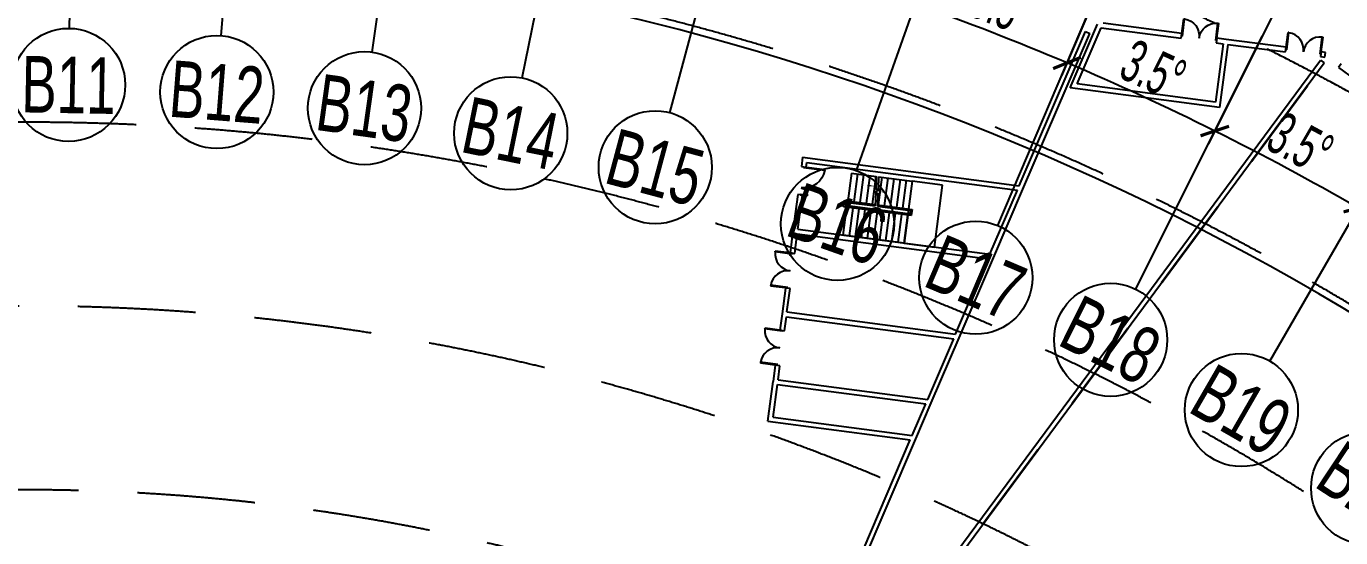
# Model space of a CAD drawing. Extents: x 36903891 to 38126251, y 2073392 to 2924740.
# Drawn here: x 37111160 to 37166918, y 2370501 to 2392205 of the extents above; entities that cross this region are included whole.
import ezdxf
from ezdxf.enums import TextEntityAlignment as Align
from ezdxf.xclip import XClip

# ---------------------------------------------------------------- set-up
doc = ezdxf.new("R2010")
doc.units = 0
doc.header["$LTSCALE"] = 1000
doc.header["$XCLIPFRAME"] = 0
for name, pattern in [('CENTER', [2, 1.25, -0.25, 0.25, -0.25]), ('CENTER2', [28.575, 19.05, -3.175, 3.175, -3.175]), ('HIDDEN', [0.375, 0.25, -0.125])]:
    doc.linetypes.add(name, pattern=pattern)
doc.layers.get('0').update_dxf_attribs({"color": 8})
doc.layers.get('Defpoints').update_dxf_attribs({"color": 8})
for name, color, linetype in [('#幕墙线-平面', 8, 'Continuous'), ('#标注', 8, 'Continuous'), ('#虚线', 8, 'HIDDEN'), ('#轴线', 8, 'CENTER2'), ('1-WIN-1', 8, 'Continuous'), ('A-AL-E', 8, 'Continuous'), ('A-FLOR', 8, 'Continuous'), ('A-GRID', 8, 'CENTER'), ('A-STRS-HRAL', 8, 'Continuous'), ('DIM', 8, 'Continuous'), ('周边建筑', 8, 'Continuous')]:
    doc.layers.add(name, color=color, linetype=linetype)
doc.styles.add('#文字', font='jrs.shx', dxfattribs={"width": 0.7, "bigfont": 'hztxt.shx'})
doc.styles.add('JHZX', font='jrs.shx', dxfattribs={"width": 0.6, "bigfont": 'jhz.shx'})
doc.dimstyles.new('JZBZ-600', dxfattribs={"dimscale": 600, "dimtxt": 3, "dimasz": 1.5, "dimexe": 1, "dimexo": 1, "dimgap": 0.5, "dimtad": 1, "dimdec": 0, "dimdsep": 46, "dimtxsty": 'JHZX', "dimblk1": 'ARCHTICK', "dimblk2": 'ARCHTICK', "dimsah": 1, "dimcen": 0, "dimclrd": 1, "dimclre": 1, "dimclrt": 2, "dimadec": 1, "dimazin": 2, "dimtfac": 1, "dimtdec": 0, "dimtix": 1, "dimtmove": 0, "dimatfit": 3, "dimfxl": 1, "dimtolj": 1, "dimlwd": -1, "dimlwe": -1, "dimarcsym": 1})

# ---------------------------------------------------------------- blocks, each defined once
blk = doc.blocks.new('_ARCHTICK')
at = {"color": 0, "linetype": 'ByBlock', "const_width": 0.15}
blk.add_lwpolyline([(-0.5, -0.5), (0.5, 0.5)], dxfattribs=at)
blk = doc.blocks.new('*D70')
at = {"layer": '#标注', "transparency": 16777216}
for p, q in [((36822289, 3036391), (36818116, 3024608)), ((36829399, 3033626), (36824514, 3022120))]:
    blk.add_line(p, q, dxfattribs=at)
blk.add_arc((36780595, 2918663), 112993, 66.99784, 70.49793, dxfattribs=at)
at = {"layer": 'Defpoints', "color": 0, "transparency": 16777216}
for p in [(36822490, 3036956), (36829633, 3034178), (36822622, 3023549), (36780595, 2918663)]:
    blk.add_point(p, dxfattribs=at)
at = {"layer": '#标注', "transparency": 16777216, "xscale": 900, "yscale": 900, "zscale": 900}
for p, rotation in [((36818317, 3025174), 160.4979315301187), ((36824749, 3022672), 336.9978436474349)]:
    blk.add_blockref('_ARCHTICK', p, dxfattribs=dict(at, rotation=rotation))
at = {"layer": '#标注', "transparency": 16777216, "insert": (36821987, 3025090), "char_height": 1800, "attachment_point": 5, "rotation": 338.7479, "style": 'JHZX'}
blk.add_mtext('\\A1;3.5°', dxfattribs=at)
blk = doc.blocks.new('*D186')
at = {"layer": '#标注', "transparency": 16777216}
for p, q in [((36836326, 3030432), (36830748, 3019245)), ((36843046, 3026821), (36836795, 3015996))]:
    blk.add_line(p, q, dxfattribs=at)
blk.add_arc((36780595, 2918663), 112993, 59.99769, 63.49776, dxfattribs=at)
at = {"layer": 'Defpoints', "color": 0, "transparency": 16777216}
for p in [(36836594, 3030969), (36843346, 3027341), (36835091, 3017646), (36780595, 2918663)]:
    blk.add_point(p, dxfattribs=at)
at = {"layer": '#标注', "transparency": 16777216, "xscale": 900, "yscale": 900, "zscale": 900}
for p, rotation in [((36831016, 3019782), 153.4977638093821), ((36837095, 3016515), 329.9976923137764)]:
    blk.add_blockref('_ARCHTICK', p, dxfattribs=dict(at, rotation=rotation))
at = {"layer": '#标注', "transparency": 16777216, "insert": (36834649, 3019252), "char_height": 1800, "attachment_point": 5, "rotation": 331.7477, "style": 'JHZX'}
blk.add_mtext('\\A1;3.5°', dxfattribs=at)
blk = doc.blocks.new('*D187')
at = {"layer": '#标注', "transparency": 16777216}
for p, q in [((36829399, 3033626), (36824514, 3022120)), ((36836326, 3030432), (36830748, 3019245))]:
    blk.add_line(p, q, dxfattribs=at)
blk.add_arc((36780595, 2918663), 112993, 63.49776, 66.99784, dxfattribs=at)
at = {"layer": 'Defpoints', "color": 0, "transparency": 16777216}
for p in [(36829633, 3034178), (36836594, 3030969), (36828947, 3020788), (36780595, 2918663)]:
    blk.add_point(p, dxfattribs=at)
at = {"layer": '#标注', "transparency": 16777216, "xscale": 900, "yscale": 900, "zscale": 900}
for p, rotation in [((36824749, 3022672), 156.9978436474479), ((36831016, 3019782), 333.497763809405)]:
    blk.add_blockref('_ARCHTICK', p, dxfattribs=dict(at, rotation=rotation))
at = {"layer": '#标注', "transparency": 16777216, "insert": (36828407, 3022365), "char_height": 1800, "attachment_point": 5, "rotation": 335.2478, "style": 'JHZX'}
blk.add_mtext('\\A1;3.5°', dxfattribs=at)
blk = doc.blocks.new('*D53')
at = {"layer": '#标注', "transparency": 16777216}
for p, q in [((36709851, 3021595), (36719200, 3007992)), ((36869683, 3006201), (36857910, 2994633))]:
    blk.add_line(p, q, dxfattribs=at)
blk.add_arc((36780595, 2918663), 108993, 44.49706, 124.5, dxfattribs=at)
at = {"layer": 'Defpoints', "color": 0, "transparency": 16777216}
for p in [(36709511, 3022089), (36815783, 3021819), (36870111, 3006621), (36780595, 2918663)]:
    blk.add_point(p, dxfattribs=at)
at = {"layer": '#标注', "transparency": 16777216, "xscale": 900, "yscale": 900, "zscale": 900}
for p, rotation in [((36718860, 3008487), 214.4999999999928), ((36858338, 2995053), 314.497058791603)]:
    blk.add_blockref('_ARCHTICK', p, dxfattribs=dict(at, rotation=rotation))
at = {"layer": '#标注', "transparency": 16777216, "insert": (36791159, 3028348), "char_height": 1800, "attachment_point": 5, "rotation": 354.4985, "style": 'JHZX'}
blk.add_mtext('\\A1;80°', dxfattribs=at)
blk = doc.blocks.new('*U51')
blk.add_line((0, -20), (0, 0))
blk.add_circle((0, -24), 4)
at = {"style": 'JHZX', "width": 0.75}
blk.add_attdef('AXES', text='', height=4, dxfattribs=at).set_placement((0, -24), align=Align.MIDDLE_CENTER)
blk = doc.blocks.new('DOTE-11')
at = {"layer": '#虚线', "ltscale": 20}
for radius in [117100, 109300, 101500, 93700, 85900]:
    blk.add_arc((36780599, 2918657), radius, 53.5, 124.5, dxfattribs=at)
at = {"layer": '#轴线'}
for radius, end in [(146600, 183.99981), (138800, 210.18842), (130400, 210.32938), (127950, 210.37401)]:
    blk.add_arc((36780599, 2918657), radius, 324.5, end, dxfattribs=at)
blk = doc.blocks.new('A$C80b62fe7')
at = {"layer": '#幕墙线-平面'}
for points in [[(109930, 240147), (146690, 289826, 0.083994), (109271, 309089, 0.083994)], [(110139, 239993), (147053, 289879, 0.084509), (109349, 309336, 0.084509)]]:
    blk.add_lwpolyline(points, format="xyb", dxfattribs=at)
for radius, start, end in [(128529, 333.50225, 195.7758), (127529, 333.53985, 195.7884)]:
    blk.add_arc((71052, 188867), radius, start, end, dxfattribs=at)
blk = doc.blocks.new('DASWQE')
at = {"layer": 'DIM', "ltscale": 10}
blk.add_blockref('A$C80b62fe7', (-71047, -188863), dxfattribs=at)
blk = doc.blocks.new('$DorLib2D$00000225')
for p, q in [((0.475, -0.001), (0.475, 0.752)), ((0.475, 0.752), (0.5, 0.752)), ((0.5, -0.001), (0.5, 0.752)), ((-0.5, 0), (-0.5, 0.252)), ((-0.475, 0.252), (-0.5, 0.252)), ((-0.475, 0), (-0.475, 0.252)), ((-0.475, 0), (-0.5, 0)), ((0.475, -0.001), (0.5, -0.001))]:
    blk.add_line(p, q)
for centre, radius, start, end in [((0.505, -0.002), 0.755, 92.2493, 179.7238), ((-0.501, 0.003), 0.251, 359.7899, 84.0974)]:
    blk.add_arc(centre, radius, start, end)
blk = doc.blocks.new('$DorLib2D$00000002')
at = {"layer": '1-WIN-1'}
for p, q in [((-0.5, 0), (-0.5, 0.4875)), ((-0.475, 0.4875), (-0.5, 0.4875)), ((-0.475, 0), (-0.475, 0.4875)), ((0.475, 0), (0.475, 0.4875)), ((0.475, 0.4875), (0.5, 0.4875)), ((0.5, 0), (0.5, 0.4875)), ((-0.5, 0), (-0.475, 0)), ((0.5, 0), (0.475, 0))]:
    blk.add_line(p, q, dxfattribs=at)
for centre, start, end in [((-0.4875, 0), 0, 88.53072), ((0.4875, 0), 91.46928, 180)]:
    blk.add_arc(centre, 0.4875, start, end, dxfattribs=at)
blk = doc.blocks.new('$WINLIB2D$00000039')
for points in [[(-0.5, 0.5), (-0.5, -0.5)], [(0.5, 0.5), (-0.5, 0.5)], [(0.5, -0.5), (0.5, 0.5)], [(-0.5, 0.1667), (0.5, 0.1667)], [(-0.3839, -0.1667), (-0.448, 0.1667)], [(-0.3159, -0.1667), (-0.38, 0.1667)], [(-0.2479, -0.1667), (-0.312, 0.1667)], [(-0.1799, -0.1667), (-0.244, 0.1667)], [(-0.1119, -0.1667), (-0.176, 0.1667)], [(-0.0439, -0.1667), (-0.108, 0.1667)], [(0.0241, -0.1667), (-0.04, 0.1667)], [(0.0921, -0.1667), (0.028, 0.1667)], [(0.16, -0.1667), (0.0959, 0.1667)], [(0.228, -0.1667), (0.1639, 0.1667)], [(0.296, -0.1667), (0.2319, 0.1667)], [(0.364, -0.1667), (0.2999, 0.1667)], [(0.432, -0.1667), (0.3679, 0.1667)], [(0.5, -0.1667), (0.4359, 0.1667)], [(-0.4519, -0.1667), (-0.5, 0.0836)], [(-0.5, -0.1667), (0.5, -0.1667)], [(0.5, -0.5), (-0.5, -0.5)]]:
    blk.add_lwpolyline(points)
blk = doc.blocks.new('123')
at = {"layer": '周边建筑'}
for p, q in [((34998880, 2934852), (35000335, 2937403)), ((35003842, 2936604), (35000574, 2937419)), ((34996262, 2930970), (34999786, 2937147)), ((34996399, 2930805), (34999959, 2937048)), ((34999184, 2934982), (35000471, 2937238)), ((34999786, 2937147), (34999959, 2937048)), ((35000471, 2937238), (35003794, 2936410)), ((35003794, 2936410), (35003842, 2936604)), ((35005298, 2936241), (35005249, 2936047)), ((35005686, 2936144), (35005298, 2936241)), ((35005540, 2935974), (35004935, 2933548)), ((35005734, 2935926), (35005081, 2933306)), ((35005249, 2936047), (35005540, 2935974)), ((35008174, 2935524), (35005686, 2936144)), ((35005734, 2935926), (35008126, 2935330)), ((35008126, 2935330), (35008174, 2935524)), ((35009630, 2935161), (35009581, 2934967)), ((35009805, 2935117), (35009630, 2935161)), ((35009757, 2934923), (35009805, 2935117)), ((34987736, 2911412), (35009560, 2934816)), ((34987882, 2911276), (35009706, 2934679)), ((35005081, 2933306), (34998880, 2934852)), ((35004935, 2933548), (34999184, 2934982)), ((35009560, 2934816), (35009706, 2934679)), ((35009581, 2934967), (35009757, 2934923)), ((35010418, 2934563), (35010282, 2934416)), ((35010282, 2934416), (35019640, 2925689)), ((34987267, 2933213), (34987170, 2932825)), ((34987267, 2933213), (34996262, 2930970)), ((34987364, 2932776), (34987413, 2932970)), ((34987413, 2932970), (34996159, 2930790)), ((34987170, 2932825), (34987364, 2932776)), ((34989248, 2932307), (34988961, 2931152)), ((34989248, 2932307), (34990278, 2932050)), ((34989501, 2932244), (34989213, 2931089)), ((34989753, 2932181), (34989465, 2931026)), ((34990005, 2932118), (34989717, 2930963)), ((34990258, 2932055), (34989970, 2930900)), ((34990278, 2932050), (34990198, 2931527)), ((34990510, 2931992), (34990222, 2930837)), ((34990375, 2932026), (34990293, 2931485)), ((34990375, 2932026), (34991771, 2931678)), ((34990762, 2931929), (34990474, 2930775)), ((34991014, 2931866), (34990726, 2930712)), ((34991267, 2931803), (34990979, 2930649)), ((34991519, 2931741), (34991231, 2930586)), ((34986880, 2931660), (34986505, 2930156)), ((34986723, 2930205), (34987074, 2931612)), ((34987074, 2931612), (34986880, 2931660)), ((34988750, 2930926), (34988815, 2931188)), ((34988815, 2931188), (34990099, 2930868)), ((34990175, 2931369), (34990090, 2930809)), ((34990362, 2931455), (34990098, 2931402)), ((34990098, 2931402), (34990269, 2931327)), ((34990269, 2931327), (34990187, 2930784)), ((34990198, 2931527), (34990362, 2931455)), ((34991771, 2931678), (34991483, 2930523)), ((34991771, 2931678), (34991483, 2930523)), ((34993033, 2931363), (34991771, 2931678)), ((34992391, 2928792), (34993033, 2931363)), ((34988607, 2929735), (34988895, 2930890)), ((34991564, 2930225), (34988750, 2930926)), ((34988822, 2930970), (34988859, 2931116)), ((34991520, 2930297), (34988822, 2930970)), ((34988859, 2931116), (34990090, 2930809)), ((34988860, 2929672), (34989147, 2930827)), ((34988946, 2931094), (34988910, 2930948)), ((34991432, 2930319), (34988910, 2930948)), ((34988946, 2931094), (34990090, 2930809)), ((34989112, 2929610), (34989400, 2930764)), ((34989364, 2929547), (34989652, 2930701)), ((34989616, 2929484), (34989904, 2930638)), ((34990187, 2930784), (34991469, 2930465)), ((34990187, 2930784), (34991556, 2930443)), ((34990196, 2930844), (34991629, 2930487)), ((34994693, 2928218), (34996159, 2930790)), ((34994829, 2928053), (34996399, 2930805)), ((34986505, 2930156), (34986275, 2929235)), ((34986723, 2930205), (34994693, 2928218)), ((34989869, 2929421), (34990157, 2930575)), ((34990121, 2929358), (34990409, 2930513)), ((34990373, 2929295), (34990661, 2930450)), ((34990626, 2929232), (34990913, 2930387)), ((34990878, 2929169), (34991166, 2930324)), ((34991130, 2929106), (34991418, 2930261)), ((34991418, 2930261), (34991130, 2929106)), ((34991469, 2930465), (34991432, 2930319)), ((34991556, 2930443), (34991520, 2930297)), ((34991629, 2930487), (34991564, 2930225)), ((34986469, 2929186), (34986675, 2930011)), ((34986675, 2930011), (34994590, 2928038)), ((34991130, 2929106), (34988607, 2929735)), ((34986275, 2929235), (34986469, 2929186)), ((34991130, 2929106), (34992391, 2928792)), ((34992866, 2925015), (34994590, 2928038)), ((34993002, 2924850), (34994829, 2928053)), ((34985912, 2927779), (34985646, 2926712)), ((34985864, 2926761), (34986106, 2927731)), ((34986106, 2927731), (34985912, 2927779)), ((34985646, 2926712), (34985477, 2926033)), ((34985864, 2926761), (34992866, 2925015)), ((34985671, 2925984), (34985816, 2926566)), ((34985816, 2926566), (34992763, 2924834)), ((34985477, 2926033), (34985671, 2925984)), ((34985114, 2924577), (34984945, 2923898)), ((34985308, 2924529), (34985114, 2924577)), ((34985163, 2923947), (34985308, 2924529)), ((34991373, 2922398), (34992763, 2924834)), ((34991509, 2922233), (34993002, 2924850)), ((34985163, 2923947), (34991373, 2922398)), ((34984533, 2922249), (34984945, 2923898)), ((34984776, 2922394), (34985114, 2923753)), ((34985114, 2923753), (34991270, 2922218)), ((34984533, 2922249), (34990447, 2920774)), ((34984776, 2922394), (34990550, 2920955)), ((34990550, 2920955), (34991270, 2922218)), ((34990686, 2920790), (34991509, 2922233)), ((34985557, 2912202), (34990447, 2920774)), ((34985731, 2912102), (34990686, 2920790))]:
    blk.add_line(p, q, dxfattribs=at)
at = {"layer": '周边建筑', "const_width": 100}
for points in [[(35008888, 2933802), (35006160, 2930876)], [(35004523, 2929121), (35001795, 2926196)], [(35000158, 2924440), (34997430, 2921515)], [(34995794, 2919760), (34993066, 2916834)]]:
    blk.add_lwpolyline(points, dxfattribs=at)
at = {"layer": '周边建筑'}
for points in [[(34989019, 2931926, 0, 0, 0), (34990155, 2931643, 0, 80, 0), (34989864, 2931715, 0, 0, 0)], [(34988632, 2930373, 0, 0, 0), (34991912, 2929556, 0, 0, 0), (34992251, 2930914, 0, 0, 0), (34990359, 2931386, 0, 80, 0), (34990650, 2931313, 0, 0, 0)]]:
    blk.add_lwpolyline(points, format="xyseb", dxfattribs=at)
for name, p, xscale, yscale, zscale, rotation in [('$DorLib2D$00000002', (35004546, 2936325), -1500, 1500, 1500, 346.0000000000892), ('$DorLib2D$00000002', (35008878, 2935245), 1500, 1500, 200, 346.0000000000906), ('$DorLib2D$00000225', (34987122, 2932218), -1199.999999999999, 1199.999999999999, 200, 256.000000000057), ('$DorLib2D$00000002', (34986191, 2928483), 1499.999999999999, 1499.999999999999, 200, 76.00000000005609), ('$DorLib2D$00000002', (34985392, 2925281), 1500, 1500, 200, 76.00000000006109), ('$WINLIB2D$00000039', (35010848, 2913469), 28668.06737196897, 200, 28668.06737196897, 47.00000000000413)]:
    blk.add_blockref(name, p, dxfattribs=dict(at, xscale=xscale, yscale=yscale, zscale=zscale, rotation=rotation))
blk = doc.blocks.new('CXVFG')
at = {"layer": 'A-AL-E'}
for points in [[(39333255.3, 2041105), (39370015.7, 2090783.8, 0.0839939), (39332596.2, 2110046.4, 0.0839939)], [(39333295.5, 2041075.3), (39370085.4, 2090794, 0.0841108), (39332602.8, 2110096.7, 0.0841108)]]:
    blk.add_lwpolyline(points, format="xyb", dxfattribs=at)
at = {"layer": 'A-STRS-HRAL'}
blk.add_lwpolyline([(39332455.6, 2110510.5), (39332402.6, 2110107.8, -0.0004026), (39332596.2, 2110046.4), (39332622.7, 2110247.8, -0.0844613), (39370294.6, 2090824.5), (39369461.9, 2089699.1, -0.0004002), (39369621.6, 2089578.8), (39370573.4, 2090865, 0.0853314)], format="xyb", close=True, dxfattribs=at)
at = {"rotation": 6.500002316919359}
blk.add_blockref('123', (4896998.1, -4785198.4), dxfattribs=at)
blk = doc.blocks.new('ZW-5001')
at = {"layer": '#标注'}
ref = blk.add_blockref('*U51', (36782648.5, 3036138.4), dxfattribs=dict(at, xscale=599.9999999999998, yscale=599.9999999999998, rotation=358.9986747940929))
ref.add_attrib('AXES', 'B11', dxfattribs={"layer": '0', "height": 2400, "rotation": 358.99867, "style": '#文字', "width": 0.7}).set_placement((36782396.8, 3021740.6), align=Align.MIDDLE_CENTER)
ref = blk.add_blockref('*U51', (36789816.6, 3035794.1), dxfattribs=dict(at, xscale=600, yscale=600, rotation=355.4987044850973))
ref.add_attrib('AXES', 'B12', dxfattribs={"layer": '0', "height": 2400, "rotation": 355.4987, "style": '#文字', "width": 0.7}).set_placement((36788686.5, 3021438.5), align=Align.MIDDLE_CENTER)
ref = blk.add_blockref('*U51', (36796950.4, 3035012.9), dxfattribs=dict(at, xscale=600.0000000000001, yscale=600.0000000000001, rotation=351.9987341761021))
ref.add_attrib('AXES', 'B13', dxfattribs={"layer": '0', "height": 2400, "rotation": 351.99873, "style": '#文字', "width": 0.7}).set_placement((36794946, 3020753.1), align=Align.MIDDLE_CENTER)
ref = blk.add_blockref('*U51', (36804023.2, 3033797.6), dxfattribs=dict(at, xscale=600.0000000000001, yscale=600.0000000000001, rotation=348.4987638671066))
ref.add_attrib('AXES', 'B14', dxfattribs={"layer": '0', "height": 2400, "rotation": 348.49876, "style": '#文字', "width": 0.7}).set_placement((36801152, 3019686.8), align=Align.MIDDLE_CENTER)
ref = blk.add_blockref('*U51', (36811008.6, 3032152.8), dxfattribs=dict(at, xscale=600, yscale=600, rotation=344.9987935581109))
ref.add_attrib('AXES', 'B15', dxfattribs={"layer": '0', "height": 2400, "rotation": 344.99879, "style": '#文字', "width": 0.7}).set_placement((36807281.3, 3018243.6), align=Align.MIDDLE_CENTER)
ref = blk.add_blockref('*U51', (36819819, 3029415.4), dxfattribs=dict(at, xscale=600.0000000000002, yscale=600.0000000000002, rotation=340.4979315303037))
ref.add_attrib('AXES', 'B16', dxfattribs={"layer": '0', "height": 2400, "rotation": 340.49793, "style": '#文字', "width": 0.7}).set_placement((36815011.7, 3015841.5), align=Align.MIDDLE_CENTER)
ref = blk.add_blockref('*U51', (36826507.4, 3026814.5), dxfattribs=dict(at, xscale=600, yscale=600, rotation=336.9979505568422))
ref.add_attrib('AXES', 'B17', dxfattribs={"layer": '0', "height": 2400, "rotation": 336.99795, "style": '#文字', "width": 0.7}).set_placement((36820880.4, 3013559.4), align=Align.MIDDLE_CENTER)
ref = blk.add_blockref('*U51', (36833024.6, 3023810.1), dxfattribs=dict(at, xscale=600.0000000000002, yscale=600.0000000000002, rotation=333.4979695833804))
ref.add_attrib('AXES', 'B18', dxfattribs={"layer": '0', "height": 2400, "rotation": 333.49797, "style": '#文字', "width": 0.7}).set_placement((36826598.9, 3010923.3), align=Align.MIDDLE_CENTER)
ref = blk.add_blockref('*U51', (36839346.2, 3020413.5), dxfattribs=dict(at, xscale=600.0000000000001, yscale=600.0000000000001, rotation=329.9979886099188))
ref.add_attrib('AXES', 'B19', dxfattribs={"layer": '0', "height": 2400, "rotation": 329.99799, "style": '#文字', "width": 0.7}).set_placement((36832145.8, 3007942.9), align=Align.MIDDLE_CENTER)
ref = blk.add_blockref('*U51', (36845448.7, 3016637.2), dxfattribs=dict(at, xscale=600, yscale=600, rotation=326.498007636457))
ref.add_attrib('AXES', 'B20', dxfattribs={"layer": '0', "height": 2400, "rotation": 326.49801, "style": '#文字', "width": 0.7}).set_placement((36837500.4, 3004629.5), align=Align.MIDDLE_CENTER)
for base, p1, p2, picture, middle in [((36815783.2, 3021819.5), (36870111.4, 3006621.3), (36709511.5, 3022089.5), '*D53', (36791159.2, 3028348.4)), ((36822621.9, 3023549.4), (36829633.4, 3034178.1), (36822489.7, 3036956.4), '*D70', (36821986.8, 3025090.2)), ((36828946.8, 3020788), (36836594.1, 3030968.8), (36829633.4, 3034178.1), '*D187', (36828407, 3022364.7)), ((36835091.4, 3017645.6), (36843345.9, 3027340.6), (36836594.1, 3030968.8), '*D186', (36834648.8, 3019252.4))]:
    dim = blk.add_angular_dim_3p(base=base, center=(36780594.8, 2918662.6), p1=p1, p2=p2, dimstyle='JZBZ-600', override={"dimclrd": 256, "dimclre": 256, "dimclrt": 256}, dxfattribs=at)
    dim.commit()
    dim.dimension.update_dxf_attribs({"geometry": picture, "text_midpoint": middle})
blk = doc.blocks.new('FDGFH')
at = {"layer": 'A-FLOR'}
blk.add_blockref('ZW-5001', (-36780599, -2918657), dxfattribs=at)
at = {"layer": 'A-GRID'}
blk.add_blockref('DOTE-11', (-36780599, -2918657), dxfattribs=at)
blk = doc.blocks.new('JUTEWR')
at = {"layer": 'A-STRS-HRAL'}
blk.add_blockref('DASWQE', (36747505, 2929437), dxfattribs=at)
at = {"layer": 'DIM'}
for name, p in [('FDGFH', (36747510, 2929431)), ('CXVFG', (-2546868, 939616))]:
    blk.add_blockref(name, p, dxfattribs=at)

msp = doc.modelspace()

# ---------------------------------------------------------------- block references
at = {"layer": 'DIM'}
ref = msp.add_blockref('JUTEWR', (363648.3, -642797.5), dxfattribs=at)
XClip(ref).set_block_clipping_path([(36540243.0880557299, 2702892.0700622862), (36938694.1744792983, 3117037.741362222)])

doc.saveas('drawing.dxf')
